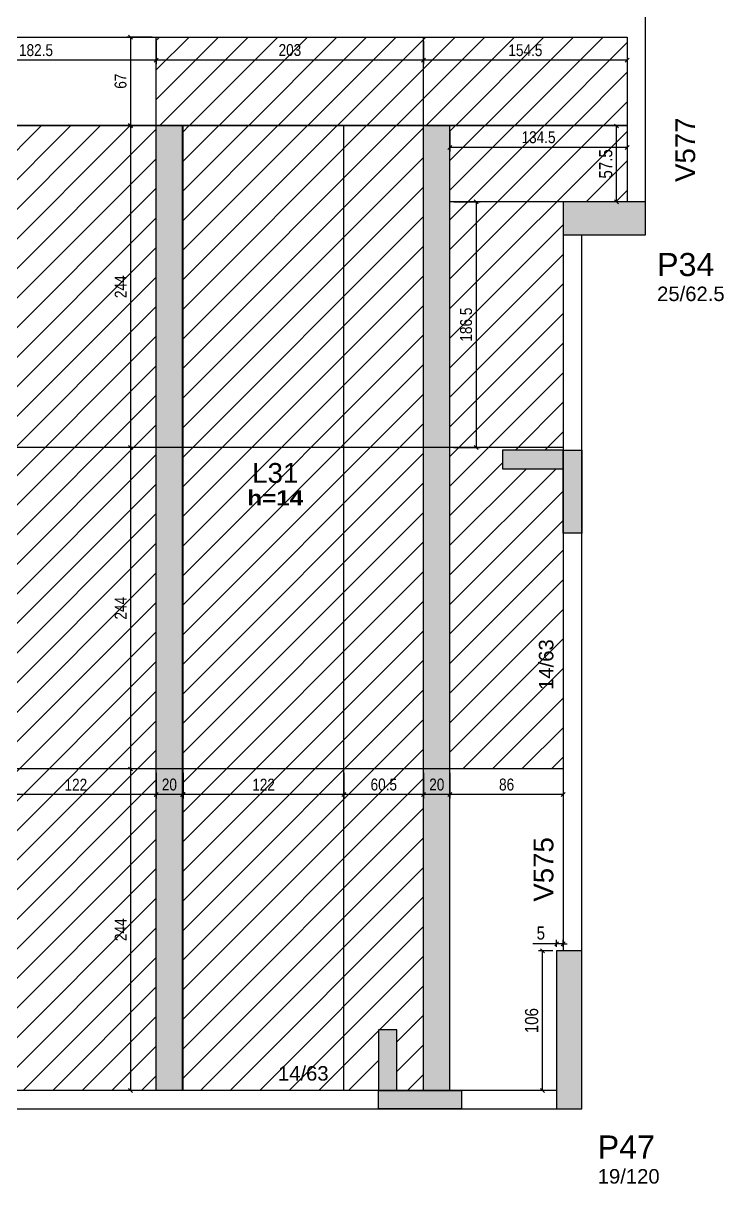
# Model space of a CAD drawing. Extents: x 4150 to 8661, y -614 to 3008.
# Drawn here: x 6810 to 7342, y 408 to 1289 of the extents above; entities that cross this region are included whole.
import ezdxf

# ---------------------------------------------------------------- set-up
doc = ezdxf.new("R2010")
doc.units = 0
doc.header["$PDMODE"] = 34
for name, color, linetype in [('COTA', 241, 'Continuous'), ('MTH-DIM-PILAR', 3, 'Continuous'), ('MTH-DIM-VIGA', 3, 'Continuous'), ('MTH-FACE-VIGA', 7, 'Continuous'), ('MTH-LINHA-SEÇÃO', 16, 'Continuous'), ('MTH-PILAR-SEGUE', 5, 'Continuous'), ('MTH-SOMBRA21', 150, 'Continuous'), ('MTH-SOMBRA25', 253, 'Continuous'), ('MTH-TIT1-PILAR', 5, 'Continuous'), ('MTH-TIT1-VIGA', 5, 'Continuous'), ('MTH-TXT-NEGRITO', 5, 'Continuous'), ('Painéis', 200, 'Continuous')]:
    doc.layers.add(name, color=color, linetype=linetype)
doc.layers.add('Hachura', color=251, linetype='Continuous', lineweight=9)
doc.styles.add('COTA TECNICA', font='techl___.ttf', dxfattribs={"height": 10})
doc.styles.add('COTA TECNICA-50', font='techl___.ttf', dxfattribs={"height": 9})
doc.styles.add('TQS_ARIAL', font='arial.ttf')
doc.styles.add('TQS_ARIAL_BLACK', font='ariblk.ttf')
doc.dimstyles.new('COTA PAINEL-50', dxfattribs={"dimtxt": 9, "dimasz": 3, "dimexe": 3, "dimexo": 3, "dimgap": 3, "dimtad": 1, "dimdec": 1, "dimzin": 12, "dimdsep": 46, "dimtxsty": 'COTA TECNICA-50', "dimblk1": 'OBLIQUE', "dimblk2": 'OBLIQUE', "dimsah": 1, "dimcen": 0.9, "dimclrd": 4, "dimclre": 4, "dimclrt": 240, "dimadec": 1, "dimazin": 3, "dimtfac": 1, "dimtdec": 1, "dimtmove": 0, "dimatfit": 3, "dimfxl": 1, "dimtolj": 1, "dimtzin": 12, "dimarcsym": 0})
doc.dimstyles.new('PAINEL', dxfattribs={"dimtxt": 10, "dimasz": 3, "dimexe": 3, "dimexo": 3, "dimgap": 3, "dimtad": 1, "dimdec": 1, "dimzin": 12, "dimdsep": 46, "dimtxsty": 'COTA TECNICA', "dimblk1": 'OBLIQUE', "dimblk2": 'OBLIQUE', "dimsah": 1, "dimcen": 0.9, "dimclrd": 4, "dimclre": 4, "dimclrt": 240, "dimadec": 1, "dimazin": 3, "dimtfac": 1, "dimtdec": 1, "dimtmove": 0, "dimatfit": 3, "dimfxl": 1, "dimtolj": 1, "dimtzin": 12, "dimarcsym": 0})

# ---------------------------------------------------------------- blocks, each defined once
blk = doc.blocks.new('_Oblique')
at = {"color": 0, "linetype": 'ByBlock', "lineweight": -2}
blk.add_line((-0.5, -0.5), (0.5, 0.5), dxfattribs=at)
blk = doc.blocks.new('*D298')
at = {"layer": 'COTA', "color": 4, "lineweight": -2, "transparency": 16777216}
for p, q in [((7133.89, 719.78), (7133.89, 700.34)), ((7219.89, 719.78), (7219.89, 700.34)), ((7219.89, 703.34), (7133.89, 703.34))]:
    blk.add_line(p, q, dxfattribs=at)
at = {"layer": 'Defpoints', "color": 0, "transparency": 16777216}
for p in [(7133.89, 722.78), (7219.89, 722.78), (7133.89, 703.34)]:
    blk.add_point(p, dxfattribs=at)
at = {"layer": 'COTA', "color": 4, "lineweight": -2, "transparency": 16777216, "xscale": 3, "yscale": 3, "zscale": 3, "rotation": 180}
blk.add_blockref('_Oblique', (7133.89, 703.34), dxfattribs=at)
at = {"layer": 'COTA', "color": 4, "lineweight": -2, "transparency": 16777216, "xscale": 3, "yscale": 3, "zscale": 3}
blk.add_blockref('_Oblique', (7219.89, 703.34), dxfattribs=at)
at = {"layer": 'COTA', "color": 240, "transparency": 16777216, "insert": (7176.89, 710.95), "char_height": 9, "attachment_point": 5, "style": 'COTA TECNICA-50'}
blk.add_mtext('\\A1;86', dxfattribs=at)
blk = doc.blocks.new('*D299')
at = {"layer": 'COTA', "color": 4, "lineweight": -2, "transparency": 16777216}
for p, q in [((7113.89, 719.78), (7113.89, 700.34)), ((7133.89, 719.78), (7133.89, 700.34)), ((7133.89, 703.34), (7113.89, 703.34))]:
    blk.add_line(p, q, dxfattribs=at)
at = {"layer": 'Defpoints', "color": 0, "transparency": 16777216}
for p in [(7113.89, 722.78), (7133.89, 722.78), (7113.89, 703.34)]:
    blk.add_point(p, dxfattribs=at)
at = {"layer": 'COTA', "color": 4, "lineweight": -2, "transparency": 16777216, "xscale": 3, "yscale": 3, "zscale": 3, "rotation": 180}
blk.add_blockref('_Oblique', (7113.89, 703.34), dxfattribs=at)
at = {"layer": 'COTA', "color": 4, "lineweight": -2, "transparency": 16777216, "xscale": 3, "yscale": 3, "zscale": 3}
blk.add_blockref('_Oblique', (7133.89, 703.34), dxfattribs=at)
at = {"layer": 'COTA', "color": 240, "transparency": 16777216, "insert": (7123.89, 710.93), "char_height": 9, "attachment_point": 5, "style": 'COTA TECNICA-50'}
blk.add_mtext('\\A1;20', dxfattribs=at)
blk = doc.blocks.new('*D300')
at = {"layer": 'COTA', "color": 4, "lineweight": -2, "transparency": 16777216}
for p, q in [((7053.39, 719.78), (7053.39, 700.34)), ((7113.89, 719.78), (7113.89, 700.34)), ((7113.89, 703.34), (7053.39, 703.34))]:
    blk.add_line(p, q, dxfattribs=at)
at = {"layer": 'Defpoints', "color": 0, "transparency": 16777216}
for p in [(7053.39, 722.78), (7113.89, 722.78), (7053.39, 703.34)]:
    blk.add_point(p, dxfattribs=at)
at = {"layer": 'COTA', "color": 4, "lineweight": -2, "transparency": 16777216, "xscale": 3, "yscale": 3, "zscale": 3, "rotation": 180}
blk.add_blockref('_Oblique', (7053.39, 703.34), dxfattribs=at)
at = {"layer": 'COTA', "color": 4, "lineweight": -2, "transparency": 16777216, "xscale": 3, "yscale": 3, "zscale": 3}
blk.add_blockref('_Oblique', (7113.89, 703.34), dxfattribs=at)
at = {"layer": 'COTA', "color": 240, "transparency": 16777216, "insert": (7083.64, 710.94), "char_height": 9, "attachment_point": 5, "style": 'COTA TECNICA-50'}
blk.add_mtext('\\A1;60.5', dxfattribs=at)
blk = doc.blocks.new('*D301')
at = {"layer": 'COTA', "color": 4, "lineweight": -2, "transparency": 16777216}
for p, q in [((6931.39, 719.78), (6931.39, 700.34)), ((7053.39, 719.78), (7053.39, 700.34)), ((7053.39, 703.34), (6931.39, 703.34))]:
    blk.add_line(p, q, dxfattribs=at)
at = {"layer": 'Defpoints', "color": 0, "transparency": 16777216}
for p in [(6931.39, 722.78), (7053.39, 722.78), (6931.39, 703.34)]:
    blk.add_point(p, dxfattribs=at)
at = {"layer": 'COTA', "color": 4, "lineweight": -2, "transparency": 16777216, "xscale": 3, "yscale": 3, "zscale": 3, "rotation": 180}
blk.add_blockref('_Oblique', (6931.39, 703.34), dxfattribs=at)
at = {"layer": 'COTA', "color": 4, "lineweight": -2, "transparency": 16777216, "xscale": 3, "yscale": 3, "zscale": 3}
blk.add_blockref('_Oblique', (7053.39, 703.34), dxfattribs=at)
at = {"layer": 'COTA', "color": 240, "transparency": 16777216, "insert": (6992.39, 710.89), "char_height": 9, "attachment_point": 5, "style": 'COTA TECNICA-50'}
blk.add_mtext('\\A1;122', dxfattribs=at)
blk = doc.blocks.new('*D302')
at = {"layer": 'COTA', "color": 4, "lineweight": -2, "transparency": 16777216}
for p, q in [((6910.89, 719.78), (6910.89, 700.34)), ((6930.89, 719.78), (6930.89, 700.34)), ((6930.89, 703.34), (6910.89, 703.34))]:
    blk.add_line(p, q, dxfattribs=at)
at = {"layer": 'Defpoints', "color": 0, "transparency": 16777216}
for p in [(6910.89, 722.78), (6930.89, 722.78), (6910.89, 703.34)]:
    blk.add_point(p, dxfattribs=at)
at = {"layer": 'COTA', "color": 4, "lineweight": -2, "transparency": 16777216, "xscale": 3, "yscale": 3, "zscale": 3, "rotation": 180}
blk.add_blockref('_Oblique', (6910.89, 703.34), dxfattribs=at)
at = {"layer": 'COTA', "color": 4, "lineweight": -2, "transparency": 16777216, "xscale": 3, "yscale": 3, "zscale": 3}
blk.add_blockref('_Oblique', (6930.89, 703.34), dxfattribs=at)
at = {"layer": 'COTA', "color": 240, "transparency": 16777216, "insert": (6920.89, 710.93), "char_height": 9, "attachment_point": 5, "style": 'COTA TECNICA-50'}
blk.add_mtext('\\A1;20', dxfattribs=at)
blk = doc.blocks.new('*D303')
at = {"layer": 'COTA', "color": 4, "lineweight": -2, "transparency": 16777216}
for p, q in [((6788.89, 719.78), (6788.89, 700.34)), ((6910.89, 719.78), (6910.89, 700.34)), ((6910.89, 703.34), (6788.89, 703.34))]:
    blk.add_line(p, q, dxfattribs=at)
at = {"layer": 'Defpoints', "color": 0, "transparency": 16777216}
for p in [(6788.89, 722.78), (6910.89, 722.78), (6788.89, 703.34)]:
    blk.add_point(p, dxfattribs=at)
at = {"layer": 'COTA', "color": 4, "lineweight": -2, "transparency": 16777216, "xscale": 3, "yscale": 3, "zscale": 3, "rotation": 180}
blk.add_blockref('_Oblique', (6788.89, 703.34), dxfattribs=at)
at = {"layer": 'COTA', "color": 4, "lineweight": -2, "transparency": 16777216, "xscale": 3, "yscale": 3, "zscale": 3}
blk.add_blockref('_Oblique', (6910.89, 703.34), dxfattribs=at)
at = {"layer": 'COTA', "color": 240, "transparency": 16777216, "insert": (6849.89, 710.89), "char_height": 9, "attachment_point": 5, "style": 'COTA TECNICA-50'}
blk.add_mtext('\\A1;122', dxfattribs=at)
blk = doc.blocks.new('*D305')
at = {"layer": 'COTA', "color": 4, "lineweight": -2, "transparency": 16777216}
for p, q in [((7136.89, 1153.28), (7156.78, 1153.28)), ((7153.78, 1153.28), (7153.78, 966.78)), ((7136.89, 966.78), (7156.78, 966.78))]:
    blk.add_line(p, q, dxfattribs=at)
at = {"layer": 'Defpoints', "color": 0, "transparency": 16777216}
for p in [(7133.89, 1153.28), (7133.89, 966.78), (7153.78, 966.78)]:
    blk.add_point(p, dxfattribs=at)
at = {"layer": 'COTA', "color": 4, "lineweight": -2, "transparency": 16777216, "xscale": 3, "yscale": 3, "zscale": 3}
for p, rotation in [((7153.78, 1153.28), 90), ((7153.78, 966.78), 270)]:
    blk.add_blockref('_Oblique', p, dxfattribs=dict(at, rotation=rotation))
at = {"layer": 'COTA', "color": 240, "transparency": 16777216, "insert": (7146.16, 1060.03), "char_height": 9, "attachment_point": 5, "rotation": 90, "style": 'COTA TECNICA-50'}
blk.add_mtext('\\A1;186.5', dxfattribs=at)
blk = doc.blocks.new('*D306')
at = {"layer": 'COTA', "color": 4, "lineweight": -2, "transparency": 16777216}
for p, q in [((7133.89, 1207.78), (7133.89, 1191.5)), ((7268.39, 1207.78), (7268.39, 1191.5)), ((7268.39, 1194.5), (7133.89, 1194.5))]:
    blk.add_line(p, q, dxfattribs=at)
at = {"layer": 'Defpoints', "color": 0, "transparency": 16777216}
for p in [(7133.89, 1210.78), (7268.39, 1210.78), (7133.89, 1194.5)]:
    blk.add_point(p, dxfattribs=at)
at = {"layer": 'COTA', "color": 4, "lineweight": -2, "transparency": 16777216, "xscale": 3, "yscale": 3, "zscale": 3, "rotation": 180}
blk.add_blockref('_Oblique', (7133.89, 1194.5), dxfattribs=at)
at = {"layer": 'COTA', "color": 4, "lineweight": -2, "transparency": 16777216, "xscale": 3, "yscale": 3, "zscale": 3}
blk.add_blockref('_Oblique', (7268.39, 1194.5), dxfattribs=at)
at = {"layer": 'COTA', "color": 240, "transparency": 16777216, "insert": (7201.14, 1202.19), "char_height": 9, "attachment_point": 5, "style": 'COTA TECNICA-50'}
blk.add_mtext('\\A1;134.5', dxfattribs=at)
blk = doc.blocks.new('*D307')
at = {"layer": 'COTA', "color": 4, "lineweight": -2, "transparency": 16777216}
for p, q in [((7113.89, 1275.28), (7113.89, 1257.69)), ((7268.39, 1275.28), (7268.39, 1257.69)), ((7268.39, 1260.69), (7113.89, 1260.69))]:
    blk.add_line(p, q, dxfattribs=at)
at = {"layer": 'Defpoints', "color": 0, "transparency": 16777216}
for p in [(7113.89, 1278.28), (7268.39, 1278.28), (7113.89, 1260.69)]:
    blk.add_point(p, dxfattribs=at)
at = {"layer": 'COTA', "color": 4, "lineweight": -2, "transparency": 16777216, "xscale": 3, "yscale": 3, "zscale": 3, "rotation": 180}
blk.add_blockref('_Oblique', (7113.89, 1260.69), dxfattribs=at)
at = {"layer": 'COTA', "color": 4, "lineweight": -2, "transparency": 16777216, "xscale": 3, "yscale": 3, "zscale": 3}
blk.add_blockref('_Oblique', (7268.39, 1260.69), dxfattribs=at)
at = {"layer": 'COTA', "color": 240, "transparency": 16777216, "insert": (7191.14, 1268.29), "char_height": 9, "attachment_point": 5, "style": 'COTA TECNICA-50'}
blk.add_mtext('\\A1;154.5', dxfattribs=at)
blk = doc.blocks.new('*D308')
at = {"layer": 'COTA', "color": 4, "lineweight": -2, "transparency": 16777216}
for p, q in [((6910.89, 1275.28), (6910.89, 1257.69)), ((7113.89, 1275.28), (7113.89, 1257.69)), ((7113.89, 1260.69), (6910.89, 1260.69))]:
    blk.add_line(p, q, dxfattribs=at)
at = {"layer": 'Defpoints', "color": 0, "transparency": 16777216}
for p in [(6910.89, 1278.28), (7113.89, 1278.28), (6910.89, 1260.69)]:
    blk.add_point(p, dxfattribs=at)
at = {"layer": 'COTA', "color": 4, "lineweight": -2, "transparency": 16777216, "xscale": 3, "yscale": 3, "zscale": 3, "rotation": 180}
blk.add_blockref('_Oblique', (6910.89, 1260.69), dxfattribs=at)
at = {"layer": 'COTA', "color": 4, "lineweight": -2, "transparency": 16777216, "xscale": 3, "yscale": 3, "zscale": 3}
blk.add_blockref('_Oblique', (7113.89, 1260.69), dxfattribs=at)
at = {"layer": 'COTA', "color": 240, "transparency": 16777216, "insert": (7012.39, 1268.39), "char_height": 9, "attachment_point": 5, "style": 'COTA TECNICA-50'}
blk.add_mtext('\\A1;203', dxfattribs=at)
blk = doc.blocks.new('*D309')
at = {"layer": 'COTA', "color": 4, "lineweight": -2, "transparency": 16777216}
for p, q in [((6728.39, 1275.28), (6728.39, 1257.69)), ((6910.89, 1275.28), (6910.89, 1257.69)), ((6910.89, 1260.69), (6728.39, 1260.69))]:
    blk.add_line(p, q, dxfattribs=at)
at = {"layer": 'Defpoints', "color": 0, "transparency": 16777216}
for p in [(6728.39, 1278.28), (6910.89, 1278.28), (6728.39, 1260.69)]:
    blk.add_point(p, dxfattribs=at)
at = {"layer": 'COTA', "color": 4, "lineweight": -2, "transparency": 16777216, "xscale": 3, "yscale": 3, "zscale": 3, "rotation": 180}
blk.add_blockref('_Oblique', (6728.39, 1260.69), dxfattribs=at)
at = {"layer": 'COTA', "color": 4, "lineweight": -2, "transparency": 16777216, "xscale": 3, "yscale": 3, "zscale": 3}
blk.add_blockref('_Oblique', (6910.89, 1260.69), dxfattribs=at)
at = {"layer": 'COTA', "color": 240, "transparency": 16777216, "insert": (6819.64, 1268.31), "char_height": 9, "attachment_point": 5, "style": 'COTA TECNICA-50'}
blk.add_mtext('\\A1;182.5', dxfattribs=at)
blk = doc.blocks.new('*D310')
at = {"layer": 'COTA', "color": 4, "lineweight": -2, "transparency": 16777216}
for p, q in [((6907.89, 1278.28), (6888.47, 1278.28)), ((6891.47, 1278.28), (6891.47, 1211.28)), ((6907.89, 1211.28), (6888.47, 1211.28))]:
    blk.add_line(p, q, dxfattribs=at)
at = {"layer": 'Defpoints', "color": 0, "transparency": 16777216}
for p in [(6910.89, 1278.28), (6891.47, 1211.28), (6910.89, 1211.28)]:
    blk.add_point(p, dxfattribs=at)
at = {"layer": 'COTA', "color": 4, "lineweight": -2, "transparency": 16777216, "xscale": 3, "yscale": 3, "zscale": 3}
for p, rotation in [((6891.47, 1278.28), 90), ((6891.47, 1211.28), 270)]:
    blk.add_blockref('_Oblique', p, dxfattribs=dict(at, rotation=rotation))
at = {"layer": 'COTA', "color": 240, "transparency": 16777216, "insert": (6883.88, 1244.78), "char_height": 9, "attachment_point": 5, "rotation": 90, "style": 'COTA TECNICA-50'}
blk.add_mtext('\\A1;67', dxfattribs=at)
blk = doc.blocks.new('*D311')
at = {"layer": 'COTA', "color": 4, "lineweight": -2, "transparency": 16777216}
for p, q in [((6908.89, 1210.78), (6888.47, 1210.78)), ((6891.47, 1210.78), (6891.47, 966.78))]:
    blk.add_line(p, q, dxfattribs=at)
at = {"layer": 'Defpoints', "color": 0, "transparency": 16777216}
for p in [(6911.89, 1210.78), (6891.47, 966.78), (6891.47, 966.78)]:
    blk.add_point(p, dxfattribs=at)
at = {"layer": 'COTA', "color": 4, "lineweight": -2, "transparency": 16777216, "xscale": 3, "yscale": 3, "zscale": 3}
for p, rotation in [((6891.47, 1210.78), 90), ((6891.47, 966.78), 270)]:
    blk.add_blockref('_Oblique', p, dxfattribs=dict(at, rotation=rotation))
at = {"layer": 'COTA', "color": 240, "transparency": 16777216, "insert": (6883.91, 1088.78), "char_height": 9, "attachment_point": 5, "rotation": 90, "style": 'COTA TECNICA-50'}
blk.add_mtext('\\A1;244', dxfattribs=at)
blk = doc.blocks.new('*D312')
at = {"layer": 'COTA', "color": 4, "lineweight": -2, "transparency": 16777216}
blk.add_line((6891.47, 966.78), (6891.47, 722.78), dxfattribs=at)
at = {"layer": 'Defpoints', "color": 0, "transparency": 16777216}
for p in [(6891.47, 966.78), (6891.47, 722.78), (6891.47, 722.78)]:
    blk.add_point(p, dxfattribs=at)
at = {"layer": 'COTA', "color": 4, "lineweight": -2, "transparency": 16777216, "xscale": 3, "yscale": 3, "zscale": 3}
for p, rotation in [((6891.47, 966.78), 90), ((6891.47, 722.78), 270)]:
    blk.add_blockref('_Oblique', p, dxfattribs=dict(at, rotation=rotation))
at = {"layer": 'COTA', "color": 240, "transparency": 16777216, "insert": (6883.91, 844.78), "char_height": 9, "attachment_point": 5, "rotation": 90, "style": 'COTA TECNICA-50'}
blk.add_mtext('\\A1;244', dxfattribs=at)
blk = doc.blocks.new('*D313')
at = {"layer": 'COTA', "color": 4, "lineweight": -2, "transparency": 16777216}
blk.add_line((6891.47, 722.78), (6891.47, 478.78), dxfattribs=at)
at = {"layer": 'Defpoints', "color": 0, "transparency": 16777216}
for p in [(6891.47, 722.78), (6891.47, 478.78), (6891.47, 478.78)]:
    blk.add_point(p, dxfattribs=at)
at = {"layer": 'COTA', "color": 4, "lineweight": -2, "transparency": 16777216, "xscale": 3, "yscale": 3, "zscale": 3}
for p, rotation in [((6891.47, 722.78), 90), ((6891.47, 478.78), 270)]:
    blk.add_blockref('_Oblique', p, dxfattribs=dict(at, rotation=rotation))
at = {"layer": 'COTA', "color": 240, "transparency": 16777216, "insert": (6883.91, 600.78), "char_height": 9, "attachment_point": 5, "rotation": 90, "style": 'COTA TECNICA-50'}
blk.add_mtext('\\A1;244', dxfattribs=at)
blk = doc.blocks.new('*D314')
at = {"layer": 'COTA', "color": 4, "lineweight": -2, "transparency": 16777216}
for p, q in [((7211.89, 584.78), (7201.03, 584.78)), ((7204.03, 478.78), (7204.03, 584.78)), ((7211.89, 478.78), (7201.03, 478.78))]:
    blk.add_line(p, q, dxfattribs=at)
at = {"layer": 'Defpoints', "color": 0, "transparency": 16777216}
for p in [(7204.03, 584.78), (7214.89, 584.78), (7214.89, 478.78)]:
    blk.add_point(p, dxfattribs=at)
at = {"layer": 'COTA', "color": 4, "lineweight": -2, "transparency": 16777216, "xscale": 3, "yscale": 3, "zscale": 3}
for p, rotation in [((7204.03, 584.78), 90), ((7204.03, 478.78), 270)]:
    blk.add_blockref('_Oblique', p, dxfattribs=dict(at, rotation=rotation))
at = {"layer": 'COTA', "color": 240, "transparency": 16777216, "insert": (7195.93, 531.78), "char_height": 10, "attachment_point": 5, "rotation": 90, "style": 'COTA TECNICA'}
blk.add_mtext('\\A1;106', dxfattribs=at)
blk = doc.blocks.new('*D315')
at = {"layer": 'COTA', "color": 4, "lineweight": -2, "transparency": 16777216}
for p, q in [((7214.89, 587.78), (7214.89, 593.12)), ((7219.89, 587.78), (7219.89, 593.12)), ((7214.89, 590.12), (7196.8, 590.12)), ((7219.89, 590.12), (7214.89, 590.12)), ((7219.89, 590.12), (7222.89, 590.12))]:
    blk.add_line(p, q, dxfattribs=at)
at = {"layer": 'Defpoints', "color": 0, "transparency": 16777216}
for p in [(7214.89, 590.12), (7214.89, 584.78), (7219.89, 584.78)]:
    blk.add_point(p, dxfattribs=at)
at = {"layer": 'COTA', "color": 4, "lineweight": -2, "transparency": 16777216, "xscale": 3, "yscale": 3, "zscale": 3}
blk.add_blockref('_Oblique', (7214.89, 590.12), dxfattribs=at)
at = {"layer": 'COTA', "color": 4, "lineweight": -2, "transparency": 16777216, "xscale": 3, "yscale": 3, "zscale": 3, "rotation": 180}
blk.add_blockref('_Oblique', (7219.89, 590.12), dxfattribs=at)
at = {"layer": 'COTA', "color": 240, "transparency": 16777216, "insert": (7202.85, 598.23), "char_height": 10, "attachment_point": 5, "style": 'COTA TECNICA'}
blk.add_mtext('\\A1;5', dxfattribs=at)
blk = doc.blocks.new('*D316')
at = {"layer": 'COTA', "color": 4, "lineweight": -2, "transparency": 16777216}
for p, q in [((7265.39, 1210.78), (7257.27, 1210.78)), ((7260.27, 1153.28), (7260.27, 1210.78)), ((7265.39, 1153.28), (7257.27, 1153.28))]:
    blk.add_line(p, q, dxfattribs=at)
at = {"layer": 'Defpoints', "color": 0, "transparency": 16777216}
for p in [(7260.27, 1210.78), (7268.39, 1210.78), (7268.39, 1153.28)]:
    blk.add_point(p, dxfattribs=at)
at = {"layer": 'COTA', "color": 4, "lineweight": -2, "transparency": 16777216, "xscale": 3, "yscale": 3, "zscale": 3}
for p, rotation in [((7260.27, 1210.78), 90), ((7260.27, 1153.28), 270)]:
    blk.add_blockref('_Oblique', p, dxfattribs=dict(at, rotation=rotation))
at = {"layer": 'COTA', "color": 240, "transparency": 16777216, "insert": (7252.16, 1182.03), "char_height": 10, "attachment_point": 5, "rotation": 90, "style": 'COTA TECNICA'}
blk.add_mtext('\\A1;57.5', dxfattribs=at)

msp = doc.modelspace()

# ---------------------------------------------------------------- hatches: boundary and pattern name
at = {"layer": 'Hachura', "linetype": 'ByBlock'}
h = msp.add_hatch(dxfattribs=at)
h.set_pattern_fill('ANSI31', color=256, scale=5)
h.paths.add_polyline_path([(7113.89, 1211.28), (7113.89, 1278.28), (6910.89, 1278.28), (6910.89, 1211.28)])
h.paths.add_polyline_path([(7268.39, 1211.28), (7268.39, 1278.28), (7113.89, 1278.28), (7113.89, 1211.28)])
h.paths.add_polyline_path([(7133.89, 1210.78), (7133.89, 1153.28), (7219.89, 1153.28), (7268.39, 1153.28), (7268.39, 1210.78)])
h.paths.add_polyline_path([(7219.89, 1128.28), (7219.89, 1153.28), (7133.89, 1153.28), (7133.89, 966.78), (7219.89, 966.78)])
h.paths.add_polyline_path([(7133.89, 722.78), (7219.89, 722.78), (7219.89, 950.69), (7173.89, 950.69), (7173.89, 964.69), (7219.89, 964.69), (7219.89, 966.78), (7133.89, 966.78)])
h.paths.add_polyline_path([(7053.39, 722.78), (7113.89, 722.78), (7113.89, 966.78), (7053.39, 966.78)])
h.paths.add_polyline_path([(7053.39, 966.78), (7113.89, 966.78), (7113.89, 1210.78), (7053.39, 1210.78)])
h.paths.add_polyline_path([(6931.39, 966.78), (7053.39, 966.78), (7053.39, 1210.78), (6931.39, 1210.78)])
h.paths.add_polyline_path([(6788.89, 966.78), (6910.89, 966.78), (6910.89, 1210.78), (6788.89, 1210.78)])
h.paths.add_polyline_path([(6788.89, 722.78), (6910.89, 722.78), (6910.89, 966.78), (6788.89, 966.78)])
h.paths.add_polyline_path([(6788.89, 966.78), (6728.39, 966.78), (6728.39, 964.69), (6774.39, 964.69), (6774.39, 950.69), (6728.39, 950.69), (6728.39, 901.69), (6728.39, 722.78), (6788.89, 722.78)])
h.paths.add_polyline_path([(6788.89, 478.78), (6910.89, 478.78), (6910.89, 722.78), (6788.89, 722.78)])
h.paths.add_polyline_path([(6931.39, 478.78), (7053.39, 478.78), (7053.39, 722.78), (6931.39, 722.78)])
h.paths.add_polyline_path([(6931.39, 722.78), (7053.39, 722.78), (7053.39, 966.78), (6931.39, 966.78)])
h.paths.add_polyline_path([(7113.89, 722.78), (7053.39, 722.78), (7053.39, 478.78), (7079.62, 478.78), (7079.62, 524.78), (7093.62, 524.78), (7093.62, 478.78), (7113.89, 478.78)])
at = {"layer": 'Hachura'}
h = msp.add_hatch(color=256, dxfattribs=at)
h.dxf.hatch_style = 1
h.paths.add_polyline_path([(7113.89, 478.78), (7133.89, 478.78), (7133.89, 722.78), (7113.89, 722.78)])
h.paths.add_polyline_path([(7113.89, 722.78), (7133.89, 722.78), (7133.89, 966.78), (7113.89, 966.78)])
h.paths.add_polyline_path([(7113.89, 966.78), (7133.89, 966.78), (7133.89, 1210.78), (7113.89, 1210.78)])
h.paths.add_polyline_path([(6910.89, 966.78), (6930.89, 966.78), (6930.89, 1210.78), (6910.89, 1210.78)])
h.paths.add_polyline_path([(6910.89, 722.78), (6930.89, 722.78), (6930.89, 966.78), (6910.89, 966.78)])
h.paths.add_polyline_path([(6910.89, 478.78), (6930.89, 478.78), (6930.89, 722.78), (6910.89, 722.78)])

# ---------------------------------------------------------------- linework, layer by layer
at = {"layer": 'MTH-FACE-VIGA', "linetype": 'Continuous'}
for p, q in [((7282.39, 1153.28), (7282.39, 1422.28)), ((6728.39, 1278.28), (7268.39, 1278.28)), ((7268.39, 1278.28), (7268.39, 1153.28)), ((7219.89, 1128.28), (7219.89, 584.78)), ((7233.89, 584.78), (7233.89, 1128.28)), ((7214.89, 478.78), (6728.39, 478.78)), ((6728.39, 464.78), (7214.89, 464.78))]:
    msp.add_line(p, q, dxfattribs=at)
at = {"layer": 'MTH-LINHA-SEÇÃO', "linetype": 'Continuous'}
for points in [[(7219.89, 964.69), (7173.89, 964.69), (7173.89, 950.69), (7219.89, 950.69), (7219.89, 964.69)], [(7219.89, 901.69), (7219.89, 964.69), (7233.89, 964.69), (7233.89, 901.69), (7219.89, 901.69)], [(7079.62, 524.78), (7079.62, 478.78), (7093.62, 478.78), (7093.62, 524.78), (7079.62, 524.78)], [(7142.62, 464.78), (7079.62, 464.78), (7079.62, 478.78), (7142.62, 478.78), (7142.62, 464.78)]]:
    msp.add_lwpolyline(points, dxfattribs=at)
at = {"layer": 'MTH-PILAR-SEGUE', "linetype": 'Continuous'}
for points in [[(7282.39, 1128.28), (7282.39, 1153.28), (7219.89, 1153.28), (7219.89, 1128.28), (7282.39, 1128.28)], [(7214.89, 464.78), (7233.89, 464.78), (7233.89, 584.78), (7214.89, 584.78), (7214.89, 464.78)]]:
    msp.add_lwpolyline(points, dxfattribs=at)
at = {"layer": 'MTH-SOMBRA21', "linetype": 'Continuous'}
for points in [[(7219.89, 964.69), (7173.89, 964.69), (7173.89, 950.69)], [(7219.89, 964.69), (7173.89, 950.69), (7219.89, 950.69)], [(7219.89, 964.69), (7219.89, 950.69), (7219.89, 964.69)], [(7219.89, 901.69), (7219.89, 964.69), (7233.89, 964.69)], [(7219.89, 901.69), (7233.89, 964.69), (7233.89, 901.69)], [(7219.89, 901.69), (7233.89, 901.69), (7219.89, 901.69)], [(7079.62, 524.78), (7079.62, 478.78), (7093.62, 478.78)], [(7079.62, 524.78), (7093.62, 478.78), (7093.62, 524.78)], [(7079.62, 524.78), (7093.62, 524.78), (7079.62, 524.78)], [(7142.62, 464.78), (7079.62, 464.78), (7079.62, 478.78)], [(7142.62, 464.78), (7079.62, 478.78), (7142.62, 478.78)], [(7142.62, 464.78), (7142.62, 478.78), (7142.62, 464.78)]]:
    msp.add_solid(points, dxfattribs=at)
at = {"layer": 'MTH-SOMBRA25', "linetype": 'Continuous'}
for points in [[(7282.39, 1128.28), (7282.39, 1153.28), (7219.89, 1153.28)], [(7282.39, 1128.28), (7219.89, 1153.28), (7219.89, 1128.28)], [(7282.39, 1128.28), (7219.89, 1128.28), (7282.39, 1128.28)], [(7214.89, 464.78), (7233.89, 464.78), (7233.89, 584.78)], [(7214.89, 464.78), (7233.89, 584.78), (7214.89, 584.78)], [(7214.89, 464.78), (7214.89, 584.78), (7214.89, 464.78)]]:
    msp.add_solid(points, dxfattribs=at)
at = {"layer": 'Painéis'}
for p, q in [((6910.89, 478.78), (6910.89, 1278.28)), ((7113.89, 478.78), (7113.89, 1278.28)), ((7268.39, 1211.28), (6728.39, 1211.28)), ((7268.39, 1210.78), (6728.39, 1210.78)), ((6930.89, 478.78), (6930.89, 1210.78)), ((6931.39, 478.78), (6931.39, 1210.78)), ((7053.39, 478.78), (7053.39, 1210.78)), ((7133.89, 478.78), (7133.89, 1210.78)), ((7219.89, 1153.28), (7133.89, 1153.28)), ((7219.89, 966.78), (6728.39, 966.78)), ((7219.89, 722.78), (6728.39, 722.78))]:
    msp.add_line(p, q, dxfattribs=at)

# ---------------------------------------------------------------- texts
at = {"layer": 'MTH-DIM-PILAR', "linetype": 'Continuous', "style": 'TQS_ARIAL'}
for s, p in [('25/62.5', (7291.14, 1077.9)), ('19/120', (7246.06, 408.13))]:
    msp.add_text(s, height=11, dxfattribs=at).set_placement(p)
at = {"layer": 'MTH-DIM-VIGA', "linetype": 'Continuous', "style": 'TQS_ARIAL'}
msp.add_text('14/63', height=11, rotation=90, dxfattribs=at).set_placement((7212.39, 782.78))
msp.add_text('14/63', height=11, dxfattribs=at).set_placement((7003.29, 486.28))
at = {"layer": 'MTH-TIT1-PILAR', "linetype": 'Continuous', "style": 'TQS_ARIAL'}
for s, p in [('P34', (7291.14, 1096.9)), ('P47', (7246.06, 427.13))]:
    msp.add_text(s, height=17.5, dxfattribs=at).set_placement(p)
at = {"layer": 'MTH-TIT1-VIGA', "linetype": 'Continuous', "style": 'TQS_ARIAL'}
for s, p in [('V577', (7320.01, 1168.33)), ('V575', (7212.39, 622.09))]:
    msp.add_text(s, height=15, rotation=90, dxfattribs=at).set_placement(p)
msp.add_text('L31', height=15, dxfattribs=at).set_placement((6983.78, 939.97))
at = {"layer": 'MTH-TXT-NEGRITO', "color": 3, "linetype": 'Continuous', "style": 'TQS_ARIAL_BLACK'}
msp.add_text('h=14', height=11.5, dxfattribs=at).set_placement((6980.06, 922.79))

# ---------------------------------------------------------------- dimensions: what is measured, and where the dimension line sits
at = {"layer": 'COTA'}
for base, p1, p2, angle, picture, middle in [((6728.39, 1260.69), (6910.89, 1278.28), (6728.39, 1278.28), 180, '*D309', (6819.64, 1268.31)), ((6910.89, 1260.69), (7113.89, 1278.28), (6910.89, 1278.28), 180, '*D308', (7012.39, 1268.39)), ((6891.47, 966.78), (6911.89, 1210.78), (6891.47, 966.78), 270, '*D311', (6883.91, 1088.78)), ((6891.47, 722.78), (6891.47, 966.78), (6891.47, 722.78), 270, '*D312', (6883.91, 844.78)), ((6788.89, 703.34), (6910.89, 722.78), (6788.89, 722.78), 180, '*D303', (6849.89, 710.89)), ((6891.47, 478.78), (6891.47, 722.78), (6891.47, 478.78), 270, '*D313', (6883.91, 600.78)), ((6931.39, 703.34), (7053.39, 722.78), (6931.39, 722.78), 180, '*D301', (6992.39, 710.89)), ((7053.39, 703.34), (7113.89, 722.78), (7053.39, 722.78), 180, '*D300', (7083.64, 710.94)), ((7113.89, 703.34), (7133.89, 722.78), (7113.89, 722.78), 180, '*D299', (7123.89, 710.93))]:
    dim = msp.add_linear_dim(base=base, p1=p1, p2=p2, angle=angle, dimstyle='COTA PAINEL-50', override={"dimtmove": 1}, dxfattribs=at)
    dim.commit()
    dim.dimension.update_dxf_attribs({"geometry": picture, "text_midpoint": middle})
for base, p1, p2, angle, dimstyle, picture, middle in [((6891.47, 1211.28), (6910.89, 1278.28), (6910.89, 1211.28), 270, 'COTA PAINEL-50', '*D310', (6883.88, 1244.78)), ((7113.89, 1260.69), (7268.39, 1278.28), (7113.89, 1278.28), 180, 'COTA PAINEL-50', '*D307', (7191.14, 1268.29)), ((7133.89, 1194.5), (7268.39, 1210.78), (7133.89, 1210.78), 180, 'COTA PAINEL-50', '*D306', (7201.14, 1202.19)), ((7260.27, 1210.78), (7268.39, 1153.28), (7268.39, 1210.78), 90, 'PAINEL', '*D316', (7252.16, 1182.03)), ((7153.78, 966.78), (7133.89, 1153.28), (7133.89, 966.78), 270, 'COTA PAINEL-50', '*D305', (7146.16, 1060.03)), ((6910.89, 703.34), (6930.89, 722.78), (6910.89, 722.78), 180, 'COTA PAINEL-50', '*D302', (6920.89, 710.93)), ((7133.89, 703.34), (7219.89, 722.78), (7133.89, 722.78), 180, 'COTA PAINEL-50', '*D298', (7176.89, 710.95)), ((7204.03, 584.78), (7214.89, 478.78), (7214.89, 584.78), 90, 'PAINEL', '*D314', (7195.93, 531.78))]:
    dim = msp.add_linear_dim(base=base, p1=p1, p2=p2, angle=angle, dimstyle=dimstyle, dxfattribs=at)
    dim.commit()
    dim.dimension.update_dxf_attribs({"geometry": picture, "text_midpoint": middle})
dim = msp.add_linear_dim(base=(7214.89, 590.12), p1=(7219.89, 584.78), p2=(7214.89, 584.78), dimstyle='PAINEL', dxfattribs=at)
dim.commit()
dim.dimension.update_dxf_attribs({"geometry": '*D315', "text_midpoint": (7202.85, 598.23)})

doc.saveas('drawing.dxf')
